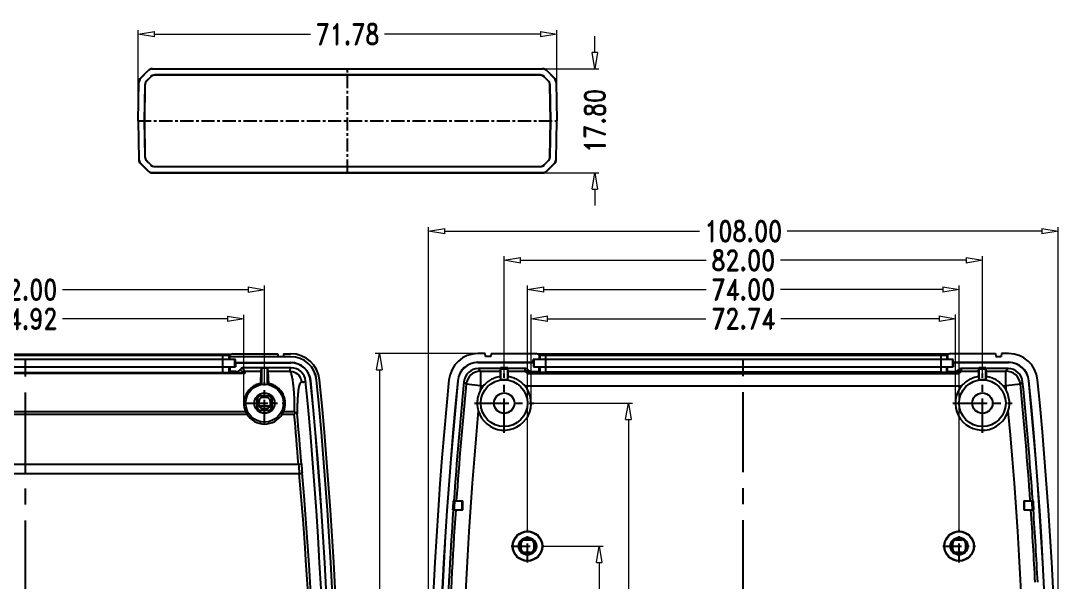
# Model space of a CAD drawing. Header units: millimetres. Extents: x 3559 to 4719, y 1270 to 1649.
# Drawn here: x 4541.2 to 4719.1, y 1543.1 to 1639.3 of the extents above; entities that cross this region are included whole.
import ezdxf

# ---------------------------------------------------------------- set-up
doc = ezdxf.new("R2010")
doc.units = ezdxf.units.MM
doc.linetypes.add('CENTER', pattern=[50.8, 31.75, -6.35, 6.35, -6.35])
doc.layers.get('0').update_dxf_attribs({"linetype": 'CONTINUOUS'})
doc.layers.get('Defpoints').update_dxf_attribs({"linetype": 'CONTINUOUS'})
doc.layers.add('dim', color=3, linetype='CONTINUOUS', lineweight=9)
doc.styles.add('longtou', font='romand.shx', dxfattribs={"width": 0.8, "bigfont": 'fangsong.shx'})
doc.dimstyles.new('YanXiu', dxfattribs={"dimtxt": 2.5, "dimasz": 2.2, "dimexe": 1, "dimexo": 0, "dimgap": 0.66, "dimtad": 0, "dimzin": 0, "dimdsep": 46, "dimtxsty": 'longtou', "dimblk": 'CLOSEDBLANK', "dimcen": 0, "dimclrd": 3, "dimclre": 3, "dimclrt": 7, "dimadec": 0, "dimazin": 0, "dimtfac": 1, "dimtdec": 4, "dimtofl": 0, "dimtmove": 0, "dimatfit": 3, "dimldrblk": 'CLOSEDBLANK', "dimfxl": 0, "dimtolj": 1, "dimtzin": 0, "dimlwd": 0, "dimlwe": 0, "dimarcsym": 0})

# ---------------------------------------------------------------- blocks, each defined once
blk = doc.blocks.new('_ClosedBlank')
at = {"color": 0, "linetype": 'ByBlock', "lineweight": -2}
for p, q in [((-1, 0.167), (0, 0)), ((-1, 0.167), (-1, -0.167)), ((0, 0), (-1, -0.167))]:
    blk.add_line(p, q, dxfattribs=at)
blk = doc.blocks.new('*D76')
at = {"layer": 'Defpoints', "color": 0}
for p in [(4630.72, 1631.03), (4639.67, 1631.03), (4630.72, 1613.23)]:
    blk.add_point(p, dxfattribs=at)
at = {"layer": 'dim', "color": 3, "lineweight": 5}
for p, q in [((4639.67, 1633.83), (4639.67, 1636.63)), ((4630.72, 1631.03), (4640.36, 1631.03)), ((4630.72, 1613.23), (4640.36, 1613.23)), ((4639.67, 1610.43), (4639.67, 1607.63))]:
    blk.add_line(p, q, dxfattribs=at)
at = {"layer": 'dim', "color": 3, "lineweight": 5, "xscale": 2.8, "yscale": 2.8, "zscale": 2.8}
for p, rotation in [((4639.67, 1631.03), 270), ((4639.67, 1613.23), 90)]:
    blk.add_blockref('_ClosedBlank', p, dxfattribs=dict(at, rotation=rotation))
at = {"layer": 'dim', "color": 7, "insert": (4639.67, 1622.13), "char_height": 3.5, "attachment_point": 5, "rotation": 90, "style": 'longtou'}
blk.add_mtext('17.80', dxfattribs=at)
blk = doc.blocks.new('*D75')
at = {"layer": 'Defpoints', "color": 0}
for p in [(4633.16, 1636.97), (4561.37, 1622.13), (4633.16, 1622.13)]:
    blk.add_point(p, dxfattribs=at)
at = {"layer": 'dim', "color": 3, "lineweight": 5}
for p, q in [((4561.37, 1622.13), (4561.37, 1637.67)), ((4564.17, 1636.97), (4590.9, 1636.97)), ((4630.36, 1636.97), (4603.63, 1636.97)), ((4633.16, 1622.13), (4633.16, 1637.67))]:
    blk.add_line(p, q, dxfattribs=at)
at = {"layer": 'dim', "color": 3, "lineweight": 5, "xscale": 2.8, "yscale": 2.8, "zscale": 2.8, "rotation": 180}
blk.add_blockref('_ClosedBlank', (4561.37, 1636.97), dxfattribs=at)
at = {"layer": 'dim', "color": 3, "lineweight": 5, "xscale": 2.8, "yscale": 2.8, "zscale": 2.8}
blk.add_blockref('_ClosedBlank', (4633.16, 1636.97), dxfattribs=at)
at = {"layer": 'dim', "color": 7, "insert": (4597.26, 1636.97), "char_height": 3.5, "attachment_point": 5, "style": 'longtou'}
blk.add_mtext('71.78', dxfattribs=at)
blk = doc.blocks.new('*D74')
at = {"layer": 'Defpoints', "color": 0}
for p in [(4602.73, 1582.26), (4619.63, 1582.26), (4619.63, 1430.26)]:
    blk.add_point(p, dxfattribs=at)
at = {"layer": 'dim', "color": 3, "lineweight": 5}
for p, q in [((4619.63, 1582.26), (4602.03, 1582.26)), ((4602.73, 1579.46), (4602.73, 1513.76)), ((4602.73, 1433.06), (4602.73, 1498.76)), ((4619.63, 1430.26), (4602.03, 1430.26))]:
    blk.add_line(p, q, dxfattribs=at)
at = {"layer": 'dim', "color": 3, "lineweight": 5, "xscale": 2.8, "yscale": 2.8, "zscale": 2.8}
for p, rotation in [((4602.73, 1582.26), 90), ((4602.73, 1430.26), 270)]:
    blk.add_blockref('_ClosedBlank', p, dxfattribs=dict(at, rotation=rotation))
at = {"layer": 'dim', "color": 7, "insert": (4602.73, 1506.26), "char_height": 3.5, "attachment_point": 5, "rotation": 90, "style": 'longtou'}
blk.add_mtext('152.00', dxfattribs=at)
blk = doc.blocks.new('*D58')
at = {"layer": 'Defpoints', "color": 0}
for p in [(4583.05, 1593.2), (4501.05, 1577.34), (4583.05, 1577.34)]:
    blk.add_point(p, dxfattribs=at)
at = {"layer": 'dim', "color": 3, "lineweight": 5}
for p, q in [((4501.05, 1577.34), (4501.05, 1593.9)), ((4583.05, 1577.34), (4583.05, 1593.9)), ((4503.85, 1593.2), (4535.69, 1593.2)), ((4580.25, 1593.2), (4548.42, 1593.2))]:
    blk.add_line(p, q, dxfattribs=at)
at = {"layer": 'dim', "color": 3, "lineweight": 5, "xscale": 2.8, "yscale": 2.8, "zscale": 2.8, "rotation": 180}
blk.add_blockref('_ClosedBlank', (4501.05, 1593.2), dxfattribs=at)
at = {"layer": 'dim', "color": 3, "lineweight": 5, "xscale": 2.8, "yscale": 2.8, "zscale": 2.8}
blk.add_blockref('_ClosedBlank', (4583.05, 1593.2), dxfattribs=at)
at = {"layer": 'dim', "color": 7, "insert": (4542.05, 1593.2), "char_height": 3.5, "attachment_point": 5, "style": 'longtou'}
blk.add_mtext('82.00', dxfattribs=at)
blk = doc.blocks.new('*D57')
at = {"layer": 'Defpoints', "color": 0}
for p in [(4579.51, 1588.2), (4504.59, 1573.76), (4579.51, 1573.76)]:
    blk.add_point(p, dxfattribs=at)
at = {"layer": 'dim', "color": 3, "lineweight": 5}
for p, q in [((4504.59, 1573.76), (4504.59, 1588.9)), ((4579.51, 1573.76), (4579.51, 1588.9)), ((4507.39, 1588.2), (4535.69, 1588.2)), ((4576.71, 1588.2), (4548.42, 1588.2))]:
    blk.add_line(p, q, dxfattribs=at)
at = {"layer": 'dim', "color": 3, "lineweight": 5, "xscale": 2.8, "yscale": 2.8, "zscale": 2.8, "rotation": 180}
blk.add_blockref('_ClosedBlank', (4504.59, 1588.2), dxfattribs=at)
at = {"layer": 'dim', "color": 3, "lineweight": 5, "xscale": 2.8, "yscale": 2.8, "zscale": 2.8}
blk.add_blockref('_ClosedBlank', (4579.51, 1588.2), dxfattribs=at)
at = {"layer": 'dim', "color": 7, "insert": (4542.05, 1588.2), "char_height": 3.5, "attachment_point": 5, "style": 'longtou'}
blk.add_mtext('74.92', dxfattribs=at)
blk = doc.blocks.new('*D84')
at = {"layer": 'Defpoints', "color": 0}
for p in [(4719.13, 1603.23), (4611.13, 1506.26), (4719.13, 1506.26)]:
    blk.add_point(p, dxfattribs=at)
at = {"layer": 'dim', "color": 3, "lineweight": 5}
for p, q in [((4611.13, 1506.26), (4611.13, 1603.93)), ((4613.93, 1603.23), (4657.63, 1603.23)), ((4716.33, 1603.23), (4672.63, 1603.23)), ((4719.13, 1506.26), (4719.13, 1603.93))]:
    blk.add_line(p, q, dxfattribs=at)
at = {"layer": 'dim', "color": 3, "lineweight": 5, "xscale": 2.8, "yscale": 2.8, "zscale": 2.8, "rotation": 180}
blk.add_blockref('_ClosedBlank', (4611.13, 1603.23), dxfattribs=at)
at = {"layer": 'dim', "color": 3, "lineweight": 5, "xscale": 2.8, "yscale": 2.8, "zscale": 2.8}
blk.add_blockref('_ClosedBlank', (4719.13, 1603.23), dxfattribs=at)
at = {"layer": 'dim', "color": 7, "insert": (4665.13, 1603.23), "char_height": 3.5, "attachment_point": 5, "style": 'longtou'}
blk.add_mtext('108.00', dxfattribs=at)
blk = doc.blocks.new('*D83')
at = {"layer": 'Defpoints', "color": 0}
for p in [(4706.13, 1598.23), (4624.13, 1578.85), (4706.13, 1578.85)]:
    blk.add_point(p, dxfattribs=at)
at = {"layer": 'dim', "color": 3, "lineweight": 5}
for p, q in [((4624.13, 1578.85), (4624.13, 1598.93)), ((4626.93, 1598.23), (4658.76, 1598.23)), ((4703.33, 1598.23), (4671.49, 1598.23)), ((4706.13, 1578.85), (4706.13, 1598.93))]:
    blk.add_line(p, q, dxfattribs=at)
at = {"layer": 'dim', "color": 3, "lineweight": 5, "xscale": 2.8, "yscale": 2.8, "zscale": 2.8, "rotation": 180}
blk.add_blockref('_ClosedBlank', (4624.13, 1598.23), dxfattribs=at)
at = {"layer": 'dim', "color": 3, "lineweight": 5, "xscale": 2.8, "yscale": 2.8, "zscale": 2.8}
blk.add_blockref('_ClosedBlank', (4706.13, 1598.23), dxfattribs=at)
at = {"layer": 'dim', "color": 7, "insert": (4665.13, 1598.23), "char_height": 3.5, "attachment_point": 5, "style": 'longtou'}
blk.add_mtext('82.00', dxfattribs=at)
blk = doc.blocks.new('*D82')
at = {"layer": 'Defpoints', "color": 0}
for p in [(4702.13, 1593.23), (4628.13, 1552.07), (4702.13, 1552.07)]:
    blk.add_point(p, dxfattribs=at)
at = {"layer": 'dim', "color": 3, "lineweight": 5}
for p, q in [((4628.13, 1552.07), (4628.13, 1593.93)), ((4702.13, 1552.07), (4702.13, 1593.93)), ((4630.93, 1593.23), (4658.76, 1593.23)), ((4699.33, 1593.23), (4671.49, 1593.23))]:
    blk.add_line(p, q, dxfattribs=at)
at = {"layer": 'dim', "color": 3, "lineweight": 5, "xscale": 2.8, "yscale": 2.8, "zscale": 2.8, "rotation": 180}
blk.add_blockref('_ClosedBlank', (4628.13, 1593.23), dxfattribs=at)
at = {"layer": 'dim', "color": 3, "lineweight": 5, "xscale": 2.8, "yscale": 2.8, "zscale": 2.8}
blk.add_blockref('_ClosedBlank', (4702.13, 1593.23), dxfattribs=at)
at = {"layer": 'dim', "color": 7, "insert": (4665.13, 1593.23), "char_height": 3.5, "attachment_point": 5, "style": 'longtou'}
blk.add_mtext('74.00', dxfattribs=at)
blk = doc.blocks.new('*D56')
at = {"layer": 'Defpoints', "color": 0}
for p in [(4701.5, 1588.23), (4628.76, 1573.76), (4701.5, 1573.76)]:
    blk.add_point(p, dxfattribs=at)
at = {"layer": 'dim', "color": 3, "lineweight": 5}
for p, q in [((4628.76, 1573.76), (4628.76, 1588.93)), ((4701.5, 1573.76), (4701.5, 1588.93)), ((4631.56, 1588.23), (4658.69, 1588.23)), ((4698.7, 1588.23), (4671.56, 1588.23))]:
    blk.add_line(p, q, dxfattribs=at)
at = {"layer": 'dim', "color": 3, "lineweight": 5, "xscale": 2.8, "yscale": 2.8, "zscale": 2.8, "rotation": 180}
blk.add_blockref('_ClosedBlank', (4628.76, 1588.23), dxfattribs=at)
at = {"layer": 'dim', "color": 3, "lineweight": 5, "xscale": 2.8, "yscale": 2.8, "zscale": 2.8}
blk.add_blockref('_ClosedBlank', (4701.5, 1588.23), dxfattribs=at)
at = {"layer": 'dim', "color": 7, "insert": (4665.13, 1588.23), "char_height": 3.5, "attachment_point": 5, "style": 'longtou'}
blk.add_mtext('72.74', dxfattribs=at)
blk = doc.blocks.new('*D81')
at = {"layer": 'Defpoints', "color": 0}
for p in [(4629.22, 1573.76), (4645.42, 1573.76), (4629.22, 1438.76)]:
    blk.add_point(p, dxfattribs=at)
at = {"layer": 'dim', "color": 3, "lineweight": 5}
for p, q in [((4629.22, 1573.76), (4646.12, 1573.76)), ((4645.42, 1570.96), (4645.42, 1513.76)), ((4645.42, 1441.56), (4645.42, 1498.76)), ((4629.22, 1438.76), (4646.12, 1438.76))]:
    blk.add_line(p, q, dxfattribs=at)
at = {"layer": 'dim', "color": 3, "lineweight": 5, "xscale": 2.8, "yscale": 2.8, "zscale": 2.8}
for p, rotation in [((4645.42, 1573.76), 90), ((4645.42, 1438.76), 270)]:
    blk.add_blockref('_ClosedBlank', p, dxfattribs=dict(at, rotation=rotation))
at = {"layer": 'dim', "color": 7, "insert": (4645.42, 1506.26), "char_height": 3.5, "attachment_point": 5, "rotation": 90, "style": 'longtou'}
blk.add_mtext('135.00', dxfattribs=at)
blk = doc.blocks.new('*D80')
at = {"layer": 'Defpoints', "color": 0}
for p in [(4630.93, 1549.26), (4640.42, 1549.26), (4630.93, 1463.26)]:
    blk.add_point(p, dxfattribs=at)
at = {"layer": 'dim', "color": 3, "lineweight": 5}
for p, q in [((4630.93, 1549.26), (4641.12, 1549.26)), ((4640.42, 1546.46), (4640.42, 1512.63)), ((4640.42, 1466.06), (4640.42, 1499.89)), ((4630.93, 1463.26), (4641.12, 1463.26))]:
    blk.add_line(p, q, dxfattribs=at)
at = {"layer": 'dim', "color": 3, "lineweight": 5, "xscale": 2.8, "yscale": 2.8, "zscale": 2.8}
for p, rotation in [((4640.42, 1549.26), 90), ((4640.42, 1463.26), 270)]:
    blk.add_blockref('_ClosedBlank', p, dxfattribs=dict(at, rotation=rotation))
at = {"layer": 'dim', "color": 7, "insert": (4640.42, 1506.26), "char_height": 3.5, "attachment_point": 5, "rotation": 90, "style": 'longtou'}
blk.add_mtext('86.00', dxfattribs=at)

msp = doc.modelspace()

# ---------------------------------------------------------------- linework, layer by layer
at = {"color": 7, "linetype": 'Continuous'}
for p, q in [((4561.788, 1629.446), (4563.104, 1630.739)), ((4561.788, 1629.446), (4561.809, 1629.437)), ((4561.809, 1629.437), (4563.113, 1630.718)), ((4563.534, 1629.689), (4562.831, 1628.998)), ((4563.54, 1629.675), (4562.844, 1628.992)), ((4563.104, 1630.739), (4563.113, 1630.718)), ((4563.54, 1629.675), (4563.534, 1629.689)), ((4563.805, 1631.026), (4563.814, 1631.005)), ((4563.805, 1631.026), (4630.724, 1631.026)), ((4563.814, 1631.005), (4630.716, 1631.005)), ((4564.24, 1629.962), (4564.235, 1629.976)), ((4630.295, 1629.976), (4564.235, 1629.976)), ((4630.289, 1629.962), (4564.24, 1629.962)), ((4630.289, 1629.962), (4630.295, 1629.976)), ((4630.724, 1631.026), (4630.716, 1631.005)), ((4630.99, 1629.675), (4630.996, 1629.689)), ((4631.685, 1628.992), (4630.99, 1629.675)), ((4631.699, 1628.998), (4630.996, 1629.689)), ((4631.425, 1630.739), (4631.417, 1630.718)), ((4631.417, 1630.718), (4632.721, 1629.437)), ((4631.425, 1630.739), (4632.741, 1629.446)), ((4632.741, 1629.446), (4632.721, 1629.437)), ((4561.374, 1622.143), (4561.489, 1628.75)), ((4561.395, 1622.143), (4561.51, 1628.741)), ((4561.489, 1628.75), (4561.51, 1628.741)), ((4562.532, 1628.302), (4562.424, 1622.143)), ((4562.545, 1628.296), (4562.438, 1622.143)), ((4562.545, 1628.296), (4562.532, 1628.302)), ((4562.844, 1628.992), (4562.831, 1628.998)), ((4631.685, 1628.992), (4631.699, 1628.998)), ((4631.984, 1628.296), (4631.998, 1628.302)), ((4632.091, 1622.143), (4631.984, 1628.296)), ((4632.105, 1622.143), (4631.998, 1628.302)), ((4633.04, 1628.75), (4633.019, 1628.741)), ((4633.019, 1628.741), (4633.135, 1622.143)), ((4633.04, 1628.75), (4633.156, 1622.143)), ((4561.374, 1622.143), (4561.395, 1622.143)), ((4561.374, 1622.108), (4561.489, 1615.502)), ((4561.374, 1622.108), (4561.395, 1622.108)), ((4561.395, 1622.108), (4561.51, 1615.511)), ((4562.438, 1622.143), (4562.424, 1622.143)), ((4562.424, 1622.108), (4562.532, 1615.949)), ((4562.438, 1622.108), (4562.424, 1622.108)), ((4562.438, 1622.108), (4562.545, 1615.955)), ((4631.984, 1615.955), (4632.091, 1622.108)), ((4631.998, 1615.949), (4632.105, 1622.108)), ((4632.091, 1622.143), (4632.105, 1622.143)), ((4632.091, 1622.108), (4632.105, 1622.108)), ((4633.019, 1615.511), (4633.135, 1622.108)), ((4633.04, 1615.502), (4633.156, 1622.108)), ((4633.135, 1622.143), (4633.156, 1622.143)), ((4633.135, 1622.108), (4633.156, 1622.108)), ((4561.51, 1615.511), (4561.489, 1615.502)), ((4562.545, 1615.955), (4562.532, 1615.949)), ((4562.844, 1615.26), (4562.831, 1615.254)), ((4562.831, 1615.254), (4563.534, 1614.562)), ((4562.844, 1615.26), (4563.54, 1614.576)), ((4630.99, 1614.576), (4631.685, 1615.26)), ((4630.996, 1614.562), (4631.699, 1615.254)), ((4631.685, 1615.26), (4631.699, 1615.254)), ((4631.984, 1615.955), (4631.998, 1615.949)), ((4633.019, 1615.511), (4633.04, 1615.502)), ((4561.809, 1614.815), (4561.788, 1614.806)), ((4561.788, 1614.806), (4563.104, 1613.512)), ((4561.809, 1614.815), (4563.113, 1613.533)), ((4563.113, 1613.533), (4563.104, 1613.512)), ((4563.54, 1614.576), (4563.534, 1614.562)), ((4564.24, 1614.29), (4564.235, 1614.276)), ((4564.235, 1614.276), (4630.295, 1614.276)), ((4564.24, 1614.29), (4630.289, 1614.29)), ((4630.289, 1614.29), (4630.295, 1614.276)), ((4630.99, 1614.576), (4630.996, 1614.562)), ((4631.417, 1613.533), (4632.721, 1614.815)), ((4631.417, 1613.533), (4631.425, 1613.512)), ((4631.425, 1613.512), (4632.741, 1614.806)), ((4632.721, 1614.815), (4632.741, 1614.806)), ((4563.814, 1613.247), (4563.805, 1613.226)), ((4563.805, 1613.226), (4630.724, 1613.226)), ((4563.814, 1613.247), (4630.716, 1613.247)), ((4630.716, 1613.247), (4630.724, 1613.226)), ((4508.183, 1582.16), (4575.92, 1582.16)), ((4508.183, 1581.96), (4575.92, 1581.96)), ((4575.92, 1578.991), (4575.92, 1582.16)), ((4577.043, 1582.002), (4576.92, 1581.973)), ((4576.92, 1581.973), (4576.92, 1581.261)), ((4577.583, 1582.234), (4577.043, 1582.002)), ((4577.043, 1582.002), (4577.043, 1581.719)), ((4577.043, 1581.719), (4577.051, 1581.711)), ((4585.329, 1581.719), (4577.043, 1581.719)), ((4587.542, 1581.711), (4577.051, 1581.711)), ((4577.051, 1581.711), (4577.051, 1581.261)), ((4577.583, 1582.234), (4585.302, 1582.234)), ((4585.302, 1582.234), (4585.329, 1581.719)), ((4586.302, 1582.234), (4586.275, 1581.719)), ((4587.542, 1581.719), (4586.275, 1581.719)), ((4586.302, 1582.234), (4587.52, 1582.234)), ((4587.542, 1581.711), (4587.542, 1581.719)), ((4620.876, 1582.261), (4619.634, 1582.261)), ((4620.902, 1581.76), (4620.876, 1582.261)), ((4621.85, 1581.76), (4620.902, 1581.76)), ((4621.876, 1582.261), (4621.85, 1581.76)), ((4621.876, 1582.261), (4629.586, 1582.261)), ((4630.127, 1582.032), (4629.586, 1582.261)), ((4630.127, 1582.032), (4630.127, 1581.261)), ((4630.24, 1582.004), (4630.24, 1581.261)), ((4631.24, 1582.191), (4699.012, 1582.191)), ((4631.24, 1582.191), (4631.24, 1579.961)), ((4631.24, 1581.991), (4699.012, 1581.991)), ((4699.012, 1582.191), (4699.012, 1579.961)), ((4700.012, 1582.004), (4700.012, 1581.261)), ((4700.666, 1582.261), (4700.126, 1582.032)), ((4700.126, 1582.032), (4700.126, 1581.261)), ((4700.666, 1582.261), (4708.376, 1582.261)), ((4708.376, 1582.261), (4708.402, 1581.76)), ((4708.402, 1581.76), (4709.35, 1581.76)), ((4709.376, 1582.261), (4709.35, 1581.76)), ((4710.618, 1582.261), (4709.376, 1582.261)), ((4506.031, 1579.961), (4578.073, 1579.961)), ((4578.052, 1581.261), (4506.052, 1581.261)), ((4576.92, 1579.961), (4576.92, 1579.009)), ((4577.072, 1579.961), (4577.072, 1579.161)), ((4577.92, 1581.261), (4577.92, 1579.961)), ((4578.052, 1580.707), (4578.052, 1581.261)), ((4578.052, 1580.707), (4578.073, 1580.686)), ((4578.052, 1580.707), (4587.536, 1580.707)), ((4578.073, 1580.686), (4587.536, 1580.686)), ((4578.073, 1580.686), (4578.073, 1579.961)), ((4587.603, 1579.82), (4579.401, 1579.82)), ((4579.621, 1579.161), (4579.401, 1579.82)), ((4582.457, 1579.161), (4582.552, 1579.731)), ((4583.552, 1579.731), (4582.552, 1579.731)), ((4582.552, 1579.731), (4582.552, 1576.974)), ((4583.647, 1579.161), (4583.552, 1579.731)), ((4583.552, 1576.974), (4583.552, 1579.731)), ((4587.536, 1580.707), (4587.536, 1580.686)), ((4619.64, 1580.757), (4629.126, 1580.757)), ((4619.64, 1580.757), (4619.64, 1580.731)), ((4619.64, 1580.731), (4629.153, 1580.731)), ((4623.513, 1579.679), (4619.712, 1579.679)), ((4619.712, 1579.679), (4620.098, 1579.253)), ((4623.442, 1579.253), (4623.513, 1579.679)), ((4624.739, 1579.792), (4623.513, 1579.792)), ((4623.519, 1579.754), (4623.513, 1579.792)), ((4623.513, 1579.792), (4623.513, 1579.679)), ((4624.733, 1579.754), (4623.519, 1579.754)), ((4623.522, 1579.589), (4623.519, 1579.754)), ((4624.731, 1579.589), (4623.522, 1579.589)), ((4623.522, 1579.589), (4623.522, 1577.741)), ((4624.733, 1579.754), (4624.731, 1579.589)), ((4624.731, 1577.741), (4624.731, 1579.589)), ((4624.733, 1579.754), (4624.739, 1579.792)), ((4624.739, 1579.679), (4624.739, 1579.792)), ((4627.782, 1579.679), (4624.739, 1579.679)), ((4624.81, 1579.253), (4624.739, 1579.679)), ((4701.126, 1581.261), (4629.126, 1581.261)), ((4629.126, 1580.757), (4629.126, 1581.261)), ((4629.126, 1580.757), (4629.153, 1580.731)), ((4629.153, 1580.731), (4629.153, 1579.961)), ((4629.153, 1579.961), (4701.1, 1579.961)), ((4629.24, 1581.261), (4629.24, 1579.961)), ((4630.153, 1579.161), (4630.153, 1579.961)), ((4630.24, 1579.961), (4630.24, 1579.073)), ((4631.24, 1579.961), (4631.24, 1579.056)), ((4699.012, 1579.961), (4699.012, 1579.056)), ((4700.012, 1579.073), (4700.012, 1579.961)), ((4700.1, 1579.961), (4700.1, 1579.161)), ((4701.012, 1581.261), (4701.012, 1579.961)), ((4701.126, 1580.757), (4701.1, 1580.731)), ((4701.1, 1580.731), (4710.612, 1580.731)), ((4701.1, 1580.731), (4701.1, 1579.961)), ((4701.126, 1580.757), (4701.126, 1581.261)), ((4701.126, 1580.757), (4710.612, 1580.757)), ((4705.513, 1579.679), (4702.47, 1579.679)), ((4705.442, 1579.253), (4705.513, 1579.679)), ((4706.739, 1579.792), (4705.513, 1579.792)), ((4705.519, 1579.754), (4705.513, 1579.792)), ((4705.513, 1579.792), (4705.513, 1579.679)), ((4706.733, 1579.754), (4705.519, 1579.754)), ((4705.522, 1579.589), (4705.519, 1579.754)), ((4706.731, 1579.589), (4705.522, 1579.589)), ((4705.522, 1579.589), (4705.522, 1577.741)), ((4706.733, 1579.754), (4706.731, 1579.589)), ((4706.731, 1577.741), (4706.731, 1579.589)), ((4706.733, 1579.754), (4706.739, 1579.792)), ((4706.739, 1579.679), (4706.739, 1579.792)), ((4710.541, 1579.679), (4706.739, 1579.679)), ((4706.81, 1579.253), (4706.739, 1579.679)), ((4710.541, 1579.679), (4710.155, 1579.253)), ((4710.612, 1580.757), (4710.612, 1580.731)), ((4579.69, 1578.822), (4504.413, 1578.822)), ((4579.297, 1578.889), (4504.807, 1578.889)), ((4508.183, 1578.991), (4575.92, 1578.991)), ((4577.072, 1579.161), (4576.92, 1579.009)), ((4578.107, 1579.161), (4577.072, 1579.161)), ((4582.457, 1579.161), (4579.621, 1579.161)), ((4587.465, 1579.161), (4583.647, 1579.161)), ((4620.098, 1579.253), (4623.442, 1579.253)), ((4620.098, 1579.253), (4620.098, 1576.756)), ((4623.426, 1578.308), (4623.522, 1577.741)), ((4624.731, 1577.741), (4624.826, 1578.308)), ((4624.81, 1579.253), (4627.759, 1579.253)), ((4628.213, 1578.84), (4702.04, 1578.84)), ((4628.46, 1579.006), (4701.792, 1579.006)), ((4628.961, 1579.161), (4630.153, 1579.161)), ((4630.153, 1579.161), (4630.24, 1579.073)), ((4699.012, 1579.056), (4631.24, 1579.056)), ((4700.1, 1579.161), (4700.012, 1579.073)), ((4700.1, 1579.161), (4701.291, 1579.161)), ((4702.493, 1579.253), (4705.442, 1579.253)), ((4705.426, 1578.308), (4705.522, 1577.741)), ((4706.731, 1577.741), (4706.826, 1578.308)), ((4706.81, 1579.253), (4710.155, 1579.253)), ((4710.155, 1576.756), (4710.155, 1579.253)), ((4590.968, 1577.599), (4590.947, 1577.597)), ((4591.965, 1577.705), (4591.974, 1577.706)), ((4616.161, 1577.606), (4616.187, 1577.603)), ((4617.227, 1577.428), (4617.613, 1577.001)), ((4620.098, 1576.756), (4617.613, 1577.001)), ((4620.1, 1576.756), (4620.597, 1576.756)), ((4627.655, 1576.756), (4702.597, 1576.756)), ((4709.655, 1576.756), (4710.155, 1576.756)), ((4712.639, 1577.001), (4710.155, 1576.756)), ((4713.025, 1577.428), (4712.639, 1577.001)), ((4714.092, 1577.606), (4714.066, 1577.603)), ((4582.098, 1574.115), (4581.805, 1574.408)), ((4582.685, 1574.727), (4582.405, 1575.008)), ((4583.418, 1574.727), (4582.685, 1574.727)), ((4583.418, 1574.727), (4583.699, 1575.008)), ((4584.006, 1574.115), (4584.299, 1574.408)), ((4581.31, 1573.761), (4581.806, 1573.761)), ((4582.11, 1573.419), (4581.805, 1573.114)), ((4583.968, 1573.262), (4582.135, 1573.262)), ((4582.711, 1572.82), (4582.405, 1572.514)), ((4582.711, 1572.82), (4583.392, 1572.82)), ((4583.392, 1572.82), (4583.699, 1572.514)), ((4583.993, 1573.419), (4584.299, 1573.114)), ((4584.793, 1573.761), (4584.297, 1573.761)), ((4504.095, 1571.894), (4580.008, 1571.894)), ((4504.324, 1572.339), (4579.779, 1572.339)), ((4586.095, 1571.894), (4588.133, 1571.894)), ((4586.324, 1572.339), (4588.133, 1572.339)), ((4588.133, 1571.894), (4588.381, 1572.165)), ((4495.236, 1563.314), (4588.868, 1563.314)), ((4588.868, 1563.314), (4589.366, 1563.354)), ((4495.108, 1561.692), (4588.995, 1561.692)), ((4615.395, 1557.011), (4617.027, 1557.011)), ((4616.926, 1555.511), (4616.926, 1557.011)), ((4617.028, 1555.511), (4617.027, 1557.011)), ((4713.225, 1557.011), (4713.225, 1555.511)), ((4713.225, 1557.011), (4714.857, 1557.011)), ((4713.326, 1555.511), (4713.326, 1557.011)), ((4615.291, 1555.511), (4617.028, 1555.511)), ((4713.225, 1555.511), (4714.961, 1555.511)), ((4626.978, 1549.809), (4627.033, 1549.754)), ((4627.033, 1548.767), (4627.033, 1549.754)), ((4627.578, 1550.409), (4627.633, 1550.354)), ((4627.633, 1550.354), (4628.62, 1550.354)), ((4628.674, 1550.409), (4628.62, 1550.354)), ((4629.274, 1549.809), (4629.22, 1549.754)), ((4629.22, 1549.754), (4629.22, 1548.767)), ((4700.978, 1549.809), (4701.033, 1549.754)), ((4701.033, 1548.767), (4701.033, 1549.754)), ((4701.578, 1550.409), (4701.633, 1550.354)), ((4701.633, 1550.354), (4702.62, 1550.354)), ((4702.674, 1550.409), (4702.62, 1550.354)), ((4703.274, 1549.809), (4703.22, 1549.754)), ((4703.22, 1549.754), (4703.22, 1548.767)), ((4626.634, 1549.261), (4626.979, 1549.261)), ((4626.978, 1548.713), (4627.033, 1548.767)), ((4627.578, 1548.113), (4627.633, 1548.167)), ((4628.62, 1548.167), (4627.633, 1548.167)), ((4628.674, 1548.113), (4628.62, 1548.167)), ((4629.274, 1548.713), (4629.22, 1548.767)), ((4629.619, 1549.261), (4629.273, 1549.261)), ((4700.634, 1549.261), (4700.979, 1549.261)), ((4700.978, 1548.713), (4701.033, 1548.767)), ((4701.578, 1548.113), (4701.633, 1548.167)), ((4702.62, 1548.167), (4701.633, 1548.167)), ((4702.674, 1548.113), (4702.62, 1548.167)), ((4703.274, 1548.713), (4703.22, 1548.767)), ((4703.619, 1549.261), (4703.273, 1549.261))]:
    msp.add_line(p, q, dxfattribs=at)
at = {"color": 1, "linetype": 'CENTER', "ltscale": 0.0712}
for p, q in [((4597.265, 1613.226), (4597.265, 1631.026)), ((4561.374, 1622.126), (4633.156, 1622.126))]:
    msp.add_line(p, q, dxfattribs=at)
at = {"color": 1, "linetype": 'CENTER', "ltscale": 0.43179}
msp.add_line((4542.052, 1430.287), (4542.052, 1582.234), dxfattribs=at)
at = {"color": 1, "linetype": 'CENTER', "ltscale": 0.432}
msp.add_line((4665.126, 1430.261), (4665.126, 1582.261), dxfattribs=at)
at = {"color": 1, "linetype": 'CENTER', "ltscale": 0.185156}
for p, q in [((4624.126, 1568.669), (4624.126, 1578.852)), ((4706.126, 1568.669), (4706.126, 1578.852)), ((4619.034, 1573.761), (4629.218, 1573.761)), ((4701.034, 1573.761), (4711.218, 1573.761))]:
    msp.add_line(p, q, dxfattribs=at)
at = {"color": 1, "linetype": 'CENTER', "ltscale": 0.13}
for p, q in [((4583.052, 1570.186), (4583.052, 1577.336)), ((4579.477, 1573.761), (4586.627, 1573.761))]:
    msp.add_line(p, q, dxfattribs=at)
at = {"color": 1, "linetype": 'CENTER', "ltscale": 0.102094}
for p, q in [((4628.126, 1546.453), (4628.126, 1552.068)), ((4702.126, 1546.453), (4702.126, 1552.068)), ((4625.319, 1549.261), (4630.934, 1549.261)), ((4699.319, 1549.261), (4704.934, 1549.261))]:
    msp.add_line(p, q, dxfattribs=at)
at = {"color": 7, "linetype": 'Continuous'}
for centre, radius in [((4583.052, 1573.761), 3.25), ((4624.126, 1573.761), 4), ((4706.126, 1573.761), 4), ((4583.052, 1573.761), 1.741), ((4624.126, 1573.761), 1.75), ((4706.126, 1573.761), 1.75), ((4628.126, 1549.261), 2.552), ((4628.126, 1549.261), 2.5), ((4702.126, 1549.261), 2.552), ((4702.126, 1549.261), 2.5), ((4628.126, 1549.261), 1.493), ((4702.126, 1549.261), 1.493)]:
    msp.add_circle(centre, radius, dxfattribs=at)
for centre, radius, start, end in [((4587.522, 1577.243), 4.991, 5.64066, 90.02505), ((4587.545, 1577.269), 4.45, 5.63965, 90.0336), ((4587.545, 1577.269), 4.442, 5.63372, 90.03366), ((4619.632, 1577.27), 4.991, 89.97596, 174.35645), ((4710.62, 1577.27), 4.991, 5.64355, 90.02404), ((4578.107, 1580.161), 1, 269.98248, 323.9997), ((4587.533, 1577.256), 3.451, 5.70214, 89.95726), ((4587.534, 1577.257), 3.429, 5.68581, 89.97357), ((4587.602, 1577.331), 2.488, 5.68871, 89.96687), ((4619.639, 1577.262), 3.495, 89.98405, 174.34885), ((4619.64, 1577.261), 3.47, 89.98782, 174.34352), ((4619.711, 1577.183), 2.495, 89.97677, 174.36181), ((4627.782, 1579.079), 0.599, 42.54176, 89.99638), ((4702.47, 1579.079), 0.599, 90.0009, 137.46183), ((4710.542, 1577.183), 2.495, 5.63819, 90.02323), ((4710.613, 1577.262), 3.495, 5.65115, 90.01594), ((4710.613, 1577.261), 3.47, 5.65415, 90.01217), ((4578.811, 1579.937), 0.996, 270.09097, 300.57039), ((4579.29, 1579.785), 0.896, 270.45018, 285.60871), ((4579.621, 1578.561), 0.601, 90.05373, 120.34826), ((4587.465, 1577.18), 1.981, 5.65318, 90.0081), ((4620.105, 1576.748), 2.505, 90.16536, 174.204), ((4624.126, 1573.761), 4.026, 81.36684, 98.63316), ((4627.76, 1578.652), 0.6, 58.7134, 90.03222), ((4628.592, 1580.017), 0.999, 238.55093, 269.94513), ((4628.394, 1579.984), 0.994, 253.54596, 267.93102), ((4628.961, 1580.161), 1.001, 222.56137, 270.00759), ((4701.292, 1580.161), 1, 269.98529, 317.44524), ((4701.66, 1580.017), 0.999, 270.05461, 301.44856), ((4701.855, 1580.005), 1.016, 272.23747, 286.31699), ((4702.493, 1578.652), 0.6, 89.96922, 121.2872), ((4706.126, 1573.761), 4.026, 81.36684, 98.63316), ((4710.148, 1576.748), 2.505, 5.796, 89.83464), ((4575.706, 1568.976), 10.527, 49.43837, 50.90396), ((4590.328, 1569.059), 10.42, 129.08848, 130.5692), ((3872.052, 1506.261), 721.559, 354.328368, 5.672254), ((3872.052, 1506.261), 722.426, 354.332903, 5.66691), ((3872.052, 1506.261), 722.447, 354.332906, 5.66691), ((3872.052, 1506.261), 723.45, 354.332411, 5.66747), ((3871.461, 1506.261), 724.046, 354.337026, 5.662892), ((3872.052, 1506.261), 723.974, 354.334302, 5.665667), ((5335.126, 1506.261), 724, 174.332411, 185.667589), ((5335.126, 1506.261), 722.497, 174.332906, 185.667094), ((5335.126, 1506.261), 722.47, 174.332898, 185.66709), ((5335.126, 1506.261), 721.418, 174.33858, 175.966049), ((5335.126, 1506.261), 720.992, 174.369358, 175.963661), ((4624.126, 1573.761), 4.629, 196.42972, 40.32181), ((5335.126, 1506.261), 718.495, 174.36934, 174.439383), ((4624.126, 1573.761), 4.629, 139.67819, 152.72385), ((4706.126, 1573.761), 4.629, 139.67819, 343.57028), ((4706.126, 1573.761), 4.629, 27.27615, 40.32181), ((3995.126, 1506.261), 718.495, 5.560617, 5.630643), ((3995.126, 1506.261), 720.992, 4.036339, 5.630642), ((3995.126, 1506.261), 721.418, 4.033951, 5.66142), ((3995.126, 1506.261), 722.47, 354.332898, 5.66709), ((3995.126, 1506.261), 722.497, 354.332906, 5.667094), ((3995.126, 1506.261), 724, 354.332411, 5.667589), ((4582.401, 1574.411), 0.597, 89.69311, 180.30736), ((4416.212, 1573.725), 165.594, 0.0125, 0.2364), ((4583.052, 1724.267), 149.261, 269.75162, 270.24842), ((4583.702, 1574.411), 0.597, 359.69264, 90.30701), ((4746.059, 1573.734), 161.762, 179.76136, 179.99056), ((4624.138, 1573.76), 4.64, 152.78781, 179.99683), ((4706.115, 1573.76), 4.639, 0.00522, 27.21583), ((4583.033, 1573.693), 3.524, 178.89136, 202.58557), ((4420.045, 1573.787), 161.761, 359.76136, 359.99057), ((4582.401, 1573.11), 0.597, 179.69112, 270.30852), ((4582.695, 1573.43), 0.585, 181.05665, 196.70597), ((4583.052, 1423.254), 149.261, 89.75162, 90.24842), ((4583.702, 1573.11), 0.597, 269.69311, 0.30735), ((4583.408, 1573.43), 0.585, 343.29398, 358.9434), ((4749.891, 1573.797), 165.594, 180.0125, 180.2364), ((4583.071, 1573.692), 3.523, 337.41046, 1.11261), ((5335.126, 1506.261), 718.495, 174.71418, 185.28582), ((4624.119, 1573.756), 4.62, 179.94263, 196.40096), ((4706.134, 1573.756), 4.62, 343.59906, 0.05735), ((3995.126, 1506.261), 718.495, 354.71418, 5.28582), ((4583.052, 1573.761), 3.57, 211.5242, 328.4758), ((3872.052, 1506.261), 719.083, 4.550735, 5.236877), ((3872.052, 1506.261), 719.582, 4.550735, 5.236877), ((4804.322, 1579.446), 216.057, 184.28199, 184.71342), ((4780.677, 1578.573), 191.916, 184.54854, 185.00617), ((3871.977, 1498.929), 720.268, 354.958857, 5.009736), ((3871.977, 1498.833), 719.768, 354.959259, 5.010139), ((5335.126, 1506.261), 721.518, 175.966609, 176.086011), ((5335.126, 1506.261), 721.454, 175.966253, 176.085666), ((5335.497, 1506.235), 721.661, 175.96536, 176.084738), ((3994.813, 1506.239), 721.603, 3.915257, 4.034645), ((3995.126, 1506.261), 721.454, 3.914334, 4.033747), ((3995.126, 1506.261), 721.518, 3.913989, 4.033391), ((5335.126, 1506.261), 721.418, 176.085468, 179.940434), ((5335.126, 1506.261), 720.992, 176.083151, 179.940399), ((3995.126, 1506.261), 720.992, 2.927752, 3.916849), ((3995.126, 1506.261), 721.418, 2.926021, 3.914532), ((4627.575, 1549.812), 0.597, 89.71181, 180.28838), ((4482.048, 1549.244), 144.931, 0.00654, 0.22322), ((4628.126, 1687.567), 137.159, 269.77106, 270.22898), ((4628.677, 1549.812), 0.597, 359.71152, 90.28829), ((4774.532, 1549.243), 145.258, 179.77702, 179.99322), ((4701.575, 1549.812), 0.597, 89.71181, 180.28838), ((4556.048, 1549.244), 144.932, 0.00654, 0.22322), ((4702.126, 1687.567), 137.159, 269.77106, 270.22898), ((4702.677, 1549.812), 0.597, 359.71152, 90.28829), ((4848.532, 1549.243), 145.258, 179.77702, 179.99322), ((4481.721, 1549.278), 145.258, 359.77702, 359.99322), ((4627.575, 1548.71), 0.597, 179.71005, 270.28976), ((4628.126, 1410.954), 137.159, 89.77106, 90.22898), ((4628.677, 1548.71), 0.597, 269.70997, 0.29023), ((4774.205, 1549.277), 144.932, 180.00654, 180.22322), ((4555.721, 1549.278), 145.258, 359.77702, 359.99322), ((4701.575, 1548.71), 0.597, 179.71005, 270.28976), ((4702.126, 1410.954), 137.159, 89.77106, 90.22898), ((4702.677, 1548.71), 0.597, 269.70997, 0.29023), ((4848.205, 1549.277), 144.931, 180.00654, 180.22322)]:
    msp.add_arc(centre, radius, start, end, dxfattribs=at)
for centre, major_axis, ratio, start_param, end_param in [((4562.489, 1628.732), (0.919, -0.395), 0.9998222, 2.7533192, 3.5298661), ((4562.51, 1628.723), (-0.919, 0.395), 0.9998222, -0.3882734, 0.3882734), ((4563.805, 1630.026), (-0.379, 0.926), 0.9998222, -0.3882734, 0.3882735), ((4563.814, 1630.005), (-0.379, 0.926), 0.9998222, -0.3882734, 0.3882734), ((4564.235, 1628.976), (-0.379, 0.926), 0.9998222, -0.3882734, 0.3882734), ((4564.241, 1628.962), (-0.379, 0.926), 0.9998222, -0.3882734, 0.3882734), ((4630.289, 1628.962), (0.379, 0.926), 0.9998222, -0.3882734, 0.3882734), ((4630.295, 1628.976), (0.379, 0.926), 0.9998222, -0.3882735, 0.3882734), ((4630.716, 1630.005), (0.379, 0.926), 0.9998222, -0.3882734, 0.3882734), ((4630.724, 1630.026), (0.379, 0.926), 0.9998222, -0.3882734, 0.3882734), ((4632.019, 1628.723), (0.919, 0.395), 0.9998222, -0.3882734, 0.3882734), ((4632.04, 1628.732), (0.919, 0.395), 0.9998222, -0.3882734, 0.3882734), ((4563.532, 1628.285), (0.919, -0.395), 0.9998222, 2.7533192, 3.5298661), ((4563.545, 1628.279), (-0.919, 0.395), 0.9998222, -0.3882734, 0.3882734), ((4630.984, 1628.279), (0.919, 0.395), 0.9998222, -0.3882734, 0.3882734), ((4630.998, 1628.285), (0.919, 0.395), 0.9998222, -0.3882734, 0.3882735), ((4562.374, 1622.126), (-1, 0), 0.9998476, -0.0174506, 0.0174506), ((4562.395, 1622.126), (1, 0), 0.9998476, 3.124142, 3.1590433), ((4563.424, 1622.126), (1, 0), 0.9998476, 3.124142, 3.1590433), ((4563.438, 1622.126), (1, 0), 0.9998476, 3.124142, 3.1590433), ((4631.091, 1622.126), (1, 0), 0.9998476, -0.0174506, 0.0174506), ((4631.105, 1622.126), (-1, 0), 0.9998476, 3.124142, 3.1590433), ((4632.135, 1622.126), (1, 0), 0.9998476, -0.0174506, 0.0174506), ((4632.156, 1622.126), (-1, 0), 0.9998476, 3.124142, 3.1590433), ((4562.489, 1615.519), (0.919, 0.395), 0.9998222, 2.7533192, 3.5298661), ((4562.51, 1615.528), (0.919, 0.395), 0.9998222, 2.7533192, 3.5298661), ((4563.532, 1615.967), (0.919, 0.395), 0.9998222, 2.7533192, 3.5298661), ((4563.545, 1615.973), (-0.919, -0.395), 0.9998222, -0.3882734, 0.3882734), ((4630.984, 1615.973), (0.919, -0.395), 0.9998222, -0.3882734, 0.3882734), ((4630.998, 1615.967), (0.919, -0.395), 0.9998222, -0.3882735, 0.3882734), ((4632.019, 1615.528), (-0.919, 0.395), 0.9998222, 2.7533192, 3.5298661), ((4632.04, 1615.519), (0.919, -0.395), 0.9998222, -0.3882735, 0.3882734), ((4563.805, 1614.226), (0.379, 0.926), 0.9998222, -3.5298661, -2.7533192), ((4563.814, 1614.247), (0.379, 0.926), 0.9998222, 2.7533192, 3.5298661), ((4564.235, 1615.276), (0.379, 0.926), 0.9998222, -3.5298661, -2.7533192), ((4564.241, 1615.29), (-0.379, -0.926), 0.9998222, -0.3882734, 0.3882734), ((4630.289, 1615.29), (0.379, -0.926), 0.9998222, -0.3882734, 0.3882734), ((4630.295, 1615.276), (-0.379, 0.926), 0.9998222, -3.5298661, -2.7533192), ((4630.716, 1614.247), (-0.379, 0.926), 0.9998222, 2.7533192, 3.5298661), ((4630.724, 1614.226), (-0.379, 0.926), 0.9998222, -3.5298661, -2.7533192), ((4579.402, 1579.219), (-0.19, 0.57), 0.9984779, -0.3210504, 0.6203941), ((4575.92, 1579.009), (1, 0), 0.0174551, -1.5707963, -0.0174533), ((4582.486, 1516.395), (0, 62.853), 0.0087269, 0.0523599, 0.2593086), ((4583.618, 1516.395), (0, 62.853), 0.0087269, -0.2593086, -0.0523599), ((4623.443, 1576.756), (0, 2.5), 0.0087269, 0.0523599, 0.9011525), ((4624.809, 1576.756), (0, 2.5), 0.0087269, -0.9011525, -0.0523599), ((4631.24, 1579.073), (1, 0), 0.0174551, -3.1241394, -1.5707963), ((4699.012, 1579.073), (1, 0), 0.0174551, -1.5707963, -0.0174533), ((4705.443, 1576.756), (0, 2.5), 0.0087269, 0.0523599, 0.9011525), ((4706.809, 1576.756), (0, 2.5), 0.0087269, -0.9011525, -0.0523599), ((4581.87, 1516.395), (0, 63.353), 0.0087269, -0.4507681, -0.4248734), ((4584.234, 1516.395), (0, 63.353), 0.0087269, 0.4248734, 0.4507681), ((4627.633, 1549.754), (0.424, -0.424), 0.9999239, 2.3562326, 3.9269527), ((4628.619, 1549.754), (0.424, 0.424), 0.9999239, -0.7853601, 0.7853601), ((4701.633, 1549.754), (0.424, -0.424), 0.9999239, 2.3562326, 3.9269527), ((4702.619, 1549.754), (0.424, 0.424), 0.9999239, -0.7853601, 0.7853601), ((4627.633, 1548.767), (0.424, 0.424), 0.9999239, -3.9269527, -2.3562326), ((4628.619, 1548.767), (0.424, -0.424), 0.9999239, -0.7853601, 0.7853601), ((4701.633, 1548.767), (0.424, 0.424), 0.9999239, -3.9269527, -2.3562326), ((4702.619, 1548.767), (0.424, -0.424), 0.9999239, -0.7853601, 0.7853601)]:
    msp.add_ellipse(centre, major_axis=major_axis, ratio=ratio, start_param=start_param, end_param=end_param, dxfattribs=at)
for points, start_tangent, end_tangent in [([(4575.92, 1582.16), (4576.375, 1582.161), (4576.794, 1582.163)], (1, 0.0000019), (0.9999837, -0.0057017)), ([(4575.92, 1581.96), (4576.224, 1581.961), (4576.503, 1581.963), (4576.726, 1581.966), (4576.869, 1581.969), (4576.92, 1581.973)], (1, 0.0000903), (0.8096823, 0.5868685)), ([(4576.794, 1582.163), (4577.129, 1582.166), (4577.343, 1582.169)], (0.9999837, -0.0057017), (0.9952971, -0.0968693)), ([(4629.819, 1582.2), (4630.036, 1582.196), (4630.372, 1582.193)], (0.9947403, 0.1024296), (0.9999805, 0.0062486)), ([(4630.24, 1582.004), (4630.203, 1582.013), (4630.165, 1582.022), (4630.127, 1582.032)], (-0.9757916, 0.2187023), (-0.9665087, 0.256634)), ([(4630.24, 1582.004), (4630.293, 1582), (4630.438, 1581.996), (4630.662, 1581.993), (4630.94, 1581.992), (4631.24, 1581.991)], (0.802926, -0.5960787), (0.9999996, -0.0008935)), ([(4630.372, 1582.193), (4630.79, 1582.191), (4631.24, 1582.191)], (0.9999805, 0.0062486), (1, -0.0000189)), ([(4699.012, 1582.191), (4699.467, 1582.191), (4699.887, 1582.193)], (1, 0.0000027), (0.9999833, -0.0057732)), ([(4699.012, 1581.991), (4699.316, 1581.992), (4699.595, 1581.993), (4699.818, 1581.996), (4699.961, 1582), (4700.012, 1582.004)], (1, 0.0001272), (0.8087709, 0.5881238)), ([(4699.887, 1582.193), (4700.221, 1582.196), (4700.436, 1582.2)], (0.9999833, -0.0057732), (0.9952313, -0.0975429)), ([(4700.126, 1582.032), (4700.088, 1582.022), (4700.05, 1582.013), (4700.012, 1582.004)], (-0.9665087, -0.256634), (-0.9757916, -0.2187023)), ([(4579.318, 1579.079), (4579.16, 1579.251), (4579.028, 1579.417), (4578.916, 1579.573)], (-0.7120675, 0.702111), (-0.5661083, 0.8243309)), ([(4587.603, 1579.82), (4587.547, 1579.769), (4587.437, 1579.617), (4587.394, 1579.465), (4587.404, 1579.313), (4587.465, 1579.161)], (-0.7668041, -0.6418812), (0.4832898, -0.8754605)), ([(4627.759, 1579.253), (4627.748, 1579.351), (4627.748, 1579.442), (4627.755, 1579.527), (4627.767, 1579.605), (4627.782, 1579.679)], (-0.1773236, 0.9841526), (0.2347779, 0.972049)), ([(4702.47, 1579.679), (4702.486, 1579.605), (4702.498, 1579.526), (4702.505, 1579.442), (4702.504, 1579.351), (4702.493, 1579.253)], (0.2347778, -0.9720491), (-0.1773255, -0.9841523)), ([(4578.813, 1578.941), (4578.519, 1579.017), (4578.29, 1579.091), (4578.107, 1579.161)], (-0.9753804, 0.220529), (-0.9259396, 0.3776716)), ([(4579.297, 1578.889), (4579.176, 1578.896), (4579.083, 1578.903), (4579.01, 1578.91), (4578.95, 1578.917), (4578.899, 1578.925), (4578.854, 1578.932), (4578.813, 1578.941)], (-0.9985898, 0.0530892), (-0.9753165, 0.2208117)), ([(4579.69, 1578.822), (4579.565, 1578.854), (4579.434, 1578.876), (4579.297, 1578.889)], (-0.9588627, 0.2838703), (-0.999012, 0.0444417)), ([(4579.531, 1578.921), (4579.481, 1578.948), (4579.442, 1578.973), (4579.41, 1578.997), (4579.383, 1579.019), (4579.36, 1579.039), (4579.338, 1579.059), (4579.318, 1579.079)], (-0.9041348, 0.4272472), (-0.7161025, 0.6979951)), ([(4579.69, 1578.822), (4579.64, 1578.859), (4579.586, 1578.893), (4579.531, 1578.921)], (-0.7833679, 0.6215584), (-0.9067766, 0.4216115)), ([(4579.621, 1579.161), (4579.644, 1579.077), (4579.667, 1578.964), (4579.69, 1578.822)], (0.3132529, -0.9496697), (0.1462987, -0.9892405)), ([(4587.465, 1579.161), (4587.595, 1578.806), (4587.737, 1578.2), (4587.874, 1577.376), (4587.992, 1576.359), (4588.081, 1575.169), (4588.131, 1573.825), (4588.133, 1572.339)], (0.4709512, -0.8821593), (-0.0112271, -0.999937)), ([(4623.426, 1578.308), (4622.574, 1578.1), (4621.785, 1577.742), (4621.113, 1577.271), (4620.597, 1576.756)], (-0.9892609, -0.1461601), (-0.64708, -0.7624221)), ([(4627.655, 1576.756), (4627.139, 1577.271), (4626.467, 1577.742), (4625.679, 1578.1), (4624.826, 1578.308)], (-0.64708, 0.7624221), (-0.9892609, 0.1461601)), ([(4627.965, 1579.004), (4627.886, 1579.067), (4627.83, 1579.13), (4627.791, 1579.185), (4627.768, 1579.228), (4627.759, 1579.253)], (-0.8397362, 0.5429946), (-0.1328287, 0.991139)), ([(4628.113, 1579.031), (4628.04, 1579.025), (4627.965, 1579.004)], (-0.9995689, 0.0293612), (-0.9336691, -0.358137)), ([(4628.213, 1578.84), (4628.126, 1578.899), (4628.043, 1578.953), (4627.965, 1579.004)], (-0.8230849, 0.5679183), (-0.8356076, 0.5493268)), ([(4628.067, 1579.102), (4628.082, 1579.06), (4628.113, 1579.031)], (-0.0360865, -0.9993487), (0.8317633, -0.5551305)), ([(4628.071, 1579.165), (4628.067, 1579.14), (4628.067, 1579.102)], (-0.4143179, -0.9101322), (-0.0031402, -0.9999951)), ([(4628.46, 1579.006), (4628.325, 1579.018), (4628.193, 1579.05), (4628.067, 1579.102)], (-0.9999783, 0.0065952), (-0.8932777, 0.4495051)), ([(4628.224, 1579.485), (4628.196, 1579.438), (4628.171, 1579.394), (4628.148, 1579.352), (4628.129, 1579.312), (4628.112, 1579.274), (4628.097, 1579.239), (4628.084, 1579.203), (4628.071, 1579.165)], (-0.5315949, -0.8469987), (-0.2930426, -0.9560994)), ([(4628.113, 1579.031), (4628.135, 1578.999), (4628.157, 1578.961), (4628.178, 1578.92), (4628.197, 1578.878), (4628.213, 1578.84)], (0.6121357, -0.7907527), (0.3674266, -0.9300525)), ([(4628.358, 1578.99), (4628.325, 1578.971), (4628.292, 1578.944), (4628.262, 1578.91), (4628.235, 1578.874), (4628.213, 1578.84)], (-0.9125168, -0.4090392), (-0.524617, -0.8513383)), ([(4628.461, 1579.006), (4628.427, 1579.004), (4628.396, 1579.001), (4628.358, 1578.99)], (-0.9997079, -0.0241683), (-0.9563702, -0.2921576)), ([(4628.591, 1579.019), (4628.562, 1579.013), (4628.522, 1579.01), (4628.494, 1579.008), (4628.46, 1579.006)], (-0.9396184, -0.342224), (-0.9989424, -0.045979)), ([(4628.961, 1579.161), (4628.908, 1579.14), (4628.858, 1579.12), (4628.81, 1579.102), (4628.764, 1579.084), (4628.721, 1579.067), (4628.679, 1579.051), (4628.637, 1579.035), (4628.591, 1579.019)], (-0.9315949, -0.3634982), (-0.9395628, -0.3423767)), ([(4701.661, 1579.019), (4701.614, 1579.036), (4701.568, 1579.053), (4701.518, 1579.072), (4701.466, 1579.092), (4701.412, 1579.114), (4701.354, 1579.136), (4701.291, 1579.161)], (-0.9395629, 0.3423763), (-0.9315945, 0.3634992)), ([(4701.792, 1579.006), (4701.754, 1579.008), (4701.723, 1579.01), (4701.699, 1579.012), (4701.661, 1579.019)], (-0.9989412, 0.0460044), (-0.9395968, 0.3422833)), ([(4701.792, 1579.006), (4701.927, 1579.018), (4702.059, 1579.05), (4702.186, 1579.102)], (0.9999779, 0.0066443), (0.8932913, 0.4494781)), ([(4701.894, 1578.99), (4701.856, 1579.001), (4701.826, 1579.004), (4701.792, 1579.006)], (-0.955542, 0.2948551), (-0.9997047, 0.0242995)), ([(4702.04, 1578.84), (4702.02, 1578.871), (4702, 1578.899), (4701.979, 1578.924), (4701.959, 1578.945), (4701.938, 1578.964), (4701.916, 1578.979), (4701.894, 1578.99)], (-0.5241374, 0.8516337), (-0.9124408, 0.4092088)), ([(4702.181, 1579.165), (4702.168, 1579.204), (4702.153, 1579.243), (4702.136, 1579.286), (4702.114, 1579.331), (4702.09, 1579.379), (4702.062, 1579.43), (4702.029, 1579.485)], (-0.2930415, 0.9560997), (-0.5315939, 0.8469994)), ([(4702.04, 1578.84), (4702.054, 1578.875), (4702.068, 1578.907), (4702.082, 1578.936), (4702.096, 1578.963), (4702.111, 1578.988), (4702.125, 1579.01), (4702.14, 1579.031)], (0.3701904, 0.9289559), (0.6118929, 0.7909406)), ([(4702.287, 1579.004), (4702.21, 1578.953), (4702.127, 1578.899), (4702.04, 1578.84)], (-0.8356064, -0.5493286), (-0.8230853, -0.5679177)), ([(4702.14, 1579.031), (4702.17, 1579.06), (4702.186, 1579.102)], (0.8326524, 0.553796), (-0.0350956, 0.999384)), ([(4702.14, 1579.031), (4702.212, 1579.025), (4702.287, 1579.004)], (0.9995668, 0.0294312), (0.9336667, -0.3581432)), ([(4702.186, 1579.102), (4702.186, 1579.132), (4702.181, 1579.165)], (-0.0038206, 0.9999927), (-0.4141297, 0.9102179)), ([(4702.493, 1579.253), (4702.484, 1579.228), (4702.461, 1579.185), (4702.423, 1579.13), (4702.366, 1579.067), (4702.287, 1579.004)], (-0.1328572, -0.9911352), (-0.8397478, -0.5429766)), ([(4705.426, 1578.308), (4704.574, 1578.1), (4703.785, 1577.742), (4703.113, 1577.271), (4702.597, 1576.756)], (-0.9892609, -0.1461601), (-0.64708, -0.7624221)), ([(4709.655, 1576.756), (4709.139, 1577.271), (4708.467, 1577.742), (4707.679, 1578.1), (4706.826, 1578.308)], (-0.64708, 0.7624221), (-0.9892609, 0.1461601)), ([(4582.345, 1577.146), (4581.925, 1577.034), (4581.554, 1576.887), (4581.218, 1576.709), (4580.909, 1576.5), (4580.62, 1576.258), (4580.352, 1575.977), (4580.107, 1575.653), (4579.887, 1575.279), (4579.704, 1574.847), (4579.57, 1574.345), (4579.51, 1573.761)], (-0.9802057, -0.1979816), (-0.0194886, -0.9998101)), ([(4586.594, 1573.761), (4586.534, 1574.343), (4586.4, 1574.845), (4586.217, 1575.278), (4585.998, 1575.652), (4585.752, 1575.976), (4585.483, 1576.257), (4585.194, 1576.501), (4584.884, 1576.71), (4584.548, 1576.888), (4584.178, 1577.035), (4583.759, 1577.146)], (-0.0194886, 0.9998101), (-0.9802057, 0.1979816)), ([(4589.436, 1577.376), (4589.371, 1577.392), (4589.308, 1577.385), (4589.189, 1577.296), (4589.08, 1577.104), (4588.982, 1576.807), (4588.937, 1576.618), (4588.896, 1576.402), (4588.856, 1576.158), (4588.82, 1575.885), (4588.757, 1575.254), (4588.706, 1574.507), (4588.679, 1573.944), (4588.657, 1573.329), (4588.641, 1572.66), (4588.63, 1571.94)], (-0.9182493, 0.3960028), (-0.011021, -0.9999393)), ([(4590.078, 1577.578), (4589.901, 1577.397), (4589.688, 1577.327), (4589.436, 1577.376)], (-0.5606456, -0.8280559), (-0.9177722, 0.3971072)), ([(4582.685, 1574.727), (4582.554, 1574.712), (4582.443, 1574.674), (4582.352, 1574.622), (4582.276, 1574.559), (4582.214, 1574.488), (4582.166, 1574.409), (4582.129, 1574.321), (4582.105, 1574.224), (4582.098, 1574.115)], (-1, 0), (0.0192853, -0.999814)), ([(4584.006, 1574.115), (4583.996, 1574.238), (4583.966, 1574.347), (4583.919, 1574.442), (4583.858, 1574.527), (4583.78, 1574.601), (4583.684, 1574.663), (4583.565, 1574.708), (4583.418, 1574.727)], (0.0192853, 0.999814), (-1, 0)), ([(4582.692, 1572.82), (4582.528, 1572.849), (4582.358, 1572.936), (4582.221, 1573.078), (4582.135, 1573.262)], (-1, 0), (-0.2619473, 0.9650822)), ([(4583.968, 1573.262), (4583.883, 1573.078), (4583.745, 1572.936), (4583.576, 1572.849), (4583.412, 1572.82)], (-0.2619473, -0.9650822), (-1, 0)), ([(4579.779, 1572.339), (4579.826, 1572.232), (4579.902, 1572.079), (4580.008, 1571.894)], (0.3839904, -0.9233371), (0.5228587, -0.8524194)), ([(4586.095, 1571.894), (4586.201, 1572.079), (4586.277, 1572.232), (4586.324, 1572.339)], (0.5228587, 0.8524194), (0.3839904, 0.9233371)), ([(4588.133, 1572.339), (4588.217, 1572.293), (4588.3, 1572.235), (4588.381, 1572.165)], (0.9050101, -0.42539), (0.7185694, -0.6954553)), ([(4588.381, 1572.165), (4588.507, 1572.106), (4588.591, 1572.027), (4588.63, 1571.94)], (0.9532559, -0.3021641), (0.1792568, -0.9838023)), ([(4588.995, 1561.692), (4589.239, 1561.725), (4589.421, 1561.774), (4589.493, 1561.826)], (0.9964509, 0.0841755), (0.1852412, 0.9826931))]:
    msp.add_spline(points, degree=3, dxfattribs=dict(at, start_tangent=start_tangent, end_tangent=end_tangent))

# ---------------------------------------------------------------- dimensions: what is measured, and where the dimension line sits
at = {"layer": 'dim'}
for base, p1, p2, picture, middle in [((4633.156, 1636.969), (4561.374, 1622.126), (4633.156, 1622.126), '*D75', (4597.265, 1636.969)), ((4719.126, 1603.231), (4611.126, 1506.261), (4719.126, 1506.261), '*D84', (4665.126, 1603.231)), ((4706.126, 1598.231), (4624.126, 1578.852), (4706.126, 1578.852), '*D83', (4665.126, 1598.231)), ((4583.052, 1593.205), (4501.052, 1577.336), (4583.052, 1577.336), '*D58', (4542.052, 1593.205)), ((4702.126, 1593.231), (4628.126, 1552.068), (4702.126, 1552.068), '*D82', (4665.126, 1593.231)), ((4579.51, 1588.205), (4504.594, 1573.761), (4579.51, 1573.761), '*D57', (4542.052, 1588.205)), ((4701.497, 1588.231), (4628.755, 1573.761), (4701.497, 1573.761), '*D56', (4665.126, 1588.231))]:
    dim = msp.add_linear_dim(base=base, p1=p1, p2=p2, dimstyle='YanXiu', override={"dimtxt": 3.5, "dimasz": 2.8, "dimexe": 0.69965, "dimgap": 0.69965}, dxfattribs=at)
    dim.commit()
    dim.dimension.update_dxf_attribs({"geometry": picture, "text_midpoint": middle, "dimtype": 160})
for base, p1, p2, picture, middle in [((4639.665, 1631.026), (4630.724, 1613.226), (4630.724, 1631.026), '*D76', (4639.665, 1622.126)), ((4602.733, 1582.261), (4619.632, 1430.261), (4619.632, 1582.261), '*D74', (4602.733, 1506.261)), ((4645.421, 1573.761), (4629.218, 1438.761), (4629.218, 1573.761), '*D81', (4645.421, 1506.261)), ((4640.421, 1549.261), (4630.934, 1463.261), (4630.934, 1549.261), '*D80', (4640.421, 1506.261))]:
    dim = msp.add_linear_dim(base=base, p1=p1, p2=p2, angle=90, dimstyle='YanXiu', override={"dimtxt": 3.5, "dimasz": 2.8, "dimexe": 0.69965, "dimgap": 0.69965}, dxfattribs=at)
    dim.commit()
    dim.dimension.update_dxf_attribs({"geometry": picture, "text_midpoint": middle, "dimtype": 160})

doc.saveas('drawing.dxf')
